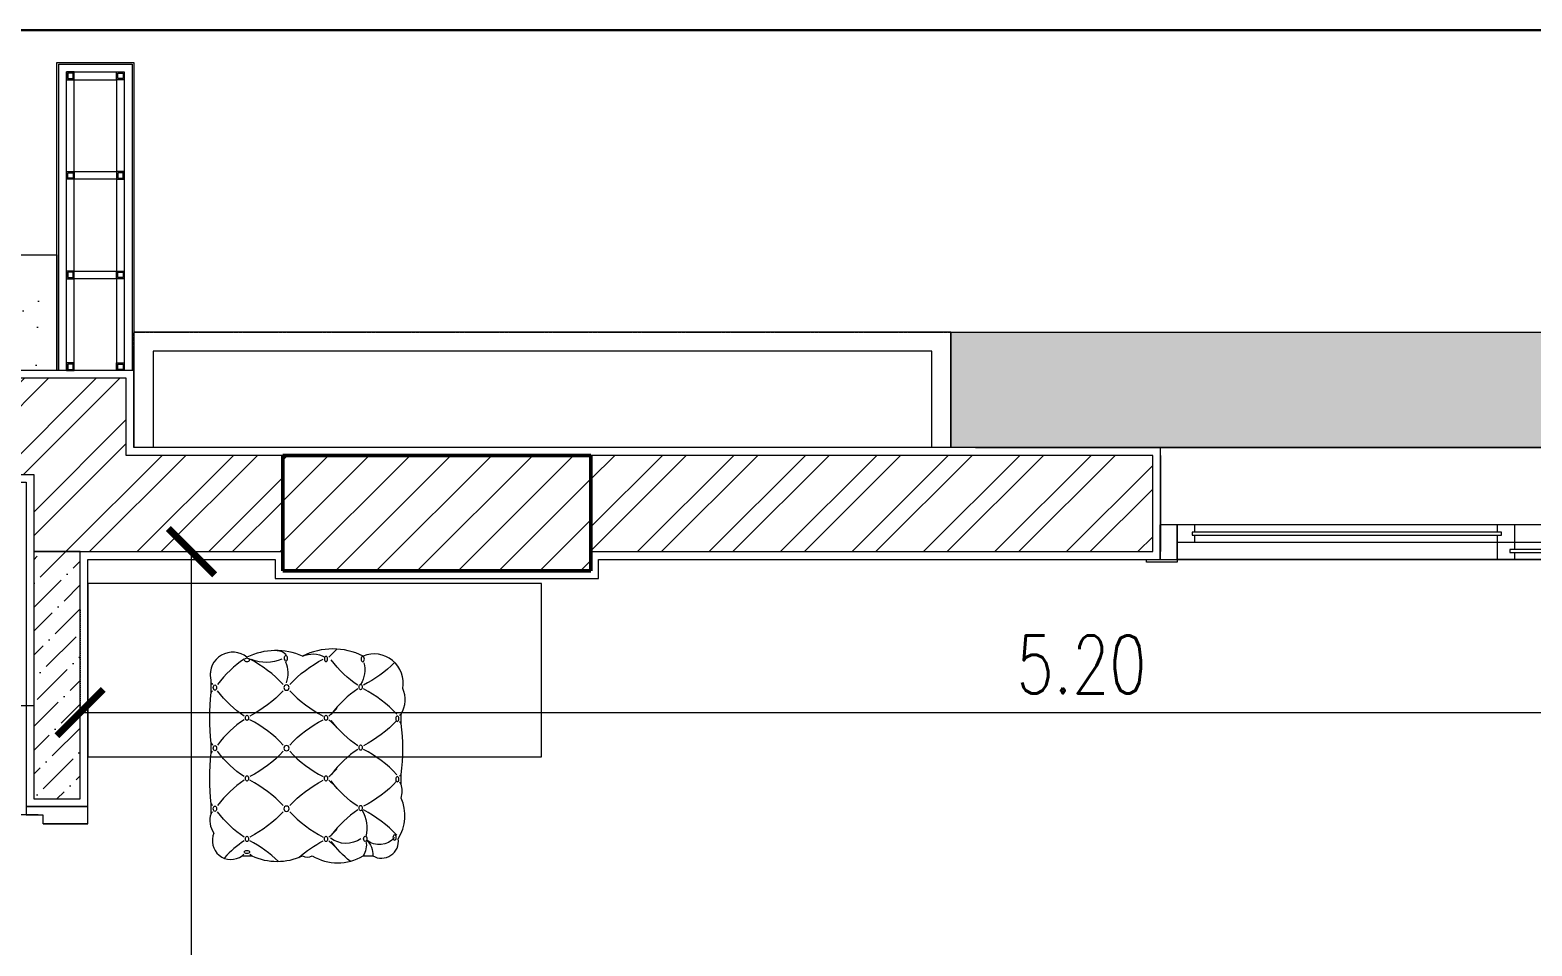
# Model space of a CAD drawing. Header units: metres. Extents: x 0 to 104350, y 982 to 43174.
# Drawn here: x 92710 to 96610, y 23374 to 25751 of the extents above; entities that cross this region are included whole.
import ezdxf
from ezdxf.xclip import XClip

# ---------------------------------------------------------------- set-up
doc = ezdxf.new("R2010")
doc.units = ezdxf.units.M
doc.header["$XCLIPFRAME"] = 2
doc.linetypes.add('DASHED2', pattern=[0.375, 0.25, -0.125])
doc.linetypes.add('DOT2', pattern=[0.125, 0, -0.125])
doc.layers.get('0').update_dxf_attribs({"lineweight": 30})
for name, color, linetype, lineweight in [('A-ANNO-DIMS', 1, 'Continuous', 0), ('A-ANNO-HATCH', 9, 'Continuous', 9), ('A-CLNG-GRID', 2, 'Continuous', 5), ('A-DOOR', 1, 'Continuous', 5), ('A-DOOR-FRAM', 1, 'Continuous', 0), ('A-ELEV-BACK', 1, 'Continuous', 0), ('A-FLOR-OVHD', 1, 'DASHED2', 0), ('A-FURN', 8, 'Continuous', 0), ('A-SANR-FIXD', 1, 'Continuous', 0), ('A-SECT', 1, 'Continuous', 5), ('A-WALL', 3, 'Continuous', 18), ('A-WINDOW', 10, 'Continuous', 5), ('G-ANNO-HATCH', 8, 'Continuous', 0), ('HATCH', 8, 'Continuous', 0), ('S-COLS', 52, 'Continuous', 9)]:
    doc.layers.add(name, color=color, linetype=linetype, lineweight=lineweight)
doc.styles.add('Al-Jazi-text-100', font='romans.shx', dxfattribs={"width": 0.75, "height": 150})
doc.dimstyles.new('Al-Jazi-DIM 100', dxfattribs={"dimtxt": 150, "dimasz": 120, "dimexe": 0, "dimexo": 150, "dimgap": 50, "dimtad": 1, "dimlfac": 0.001, "dimzin": 1, "dimdsep": 46, "dimtxsty": 'Al-Jazi-text-100', "dimblk": 'ARCHTICK', "dimcen": 150, "dimclrd": 1, "dimclre": 256, "dimclrt": 2, "dimadec": 0, "dimazin": 0, "dimtfac": 1, "dimtix": 1, "dimtmove": 2, "dimatfit": 2, "dimfxl": 150, "dimtfill": 1, "dimtolj": 1, "dimlwd": 5, "dimlwe": 5, "dimarcsym": 0})
pattern_1 = [(45, (-103582.84, 34416.44), (-92.807765, 92.807765), []), (45, (-103520.97, 34416.44), (-92.807765, 92.807765), [])]

# ---------------------------------------------------------------- blocks, each defined once
blk = doc.blocks.new('*U321')
for p, q in [((-5317, 135773.3), (-5381.9, 135769.9)), ((-5339.3, 134971), (-5381.9, 135769.9)), ((-5289.4, 134973.7), (-5332, 135772.5)), ((-5376.6, 135670), (-5326.7, 135672.7)), ((-5354.2, 135671.2), (-5322.3, 135073.4)), ((-5349.2, 135671.5), (-5317.3, 135073.7)), ((-5344.7, 135072.2), (-5294.8, 135074.9)), ((-5339.3, 134971), (-5289.4, 134973.7))]:
    blk.add_line(p, q)
at = {"linetype": 'DASHED2'}
blk.add_arc((-5361.9, 135777.3), 806.6, 179.9493, 271.6029, dxfattribs=at)
at = {"layer": 'A-DOOR-FRAM'}
for p, q in [((-5301.7, 135954.4), (-5351.6, 135951.8)), ((-5292.1, 135774.7), (-5301.7, 135954.4)), ((-5292.1, 135774.7), (-5317, 135773.3))]:
    blk.add_line(p, q, dxfattribs=at)
for points in [[(-5351.6, 135951.8), (-5344.7, 135821.9), (-5319.7, 135823.3), (-5317, 135773.3)], [(-6143.5, 135779.3), (-6150.4, 135909.2), (-6200.4, 135906.5), (-6190.8, 135726.7), (-6165.8, 135728.1)], [(-6150.4, 135909.2), (-6143.5, 135779.3), (-6168.5, 135778), (-6165.8, 135728.1)]]:
    blk.add_lwpolyline(points, dxfattribs=at)
blk = doc.blocks.new('buff')
for centre in [(-144.5, 196), (12.6, 196), (169.8, 196), (169.8, 196)]:
    blk.add_circle(centre, 6.9)
at = {"extrusion": (0, 0, -1)}
for centre, radius, start, end in [((162.5, 390.3), 113.2, 58.0521, 113.7134), ((-138.6, 433), 71.1, 58.8124, 114.1595), ((228.7, 442.5), 44.3, 329.778, 98.2003), ((428.1, 252.2), 314.9, 132.9346, 152.9013), ((98.8, 429), 67.4, 74.3791, 105.6209), ((68, -44.9), 539, 88.6576, 91.3424), ((270.9, 252.2), 314.9, 132.9346, 152.9013), ((-10.6, -41), 539, 82.9719, 97.0281), ((-89.1, -44.9), 539, 88.6576, 91.3424), ((-89.1, -44.9), 539, 88.6576, 91.3424), ((113.8, 252.2), 314.9, 132.9346, 152.9013), ((-181.1, 423.1), 76, 79.8173, 201.7536), ((155.2, 329), 129.7, 329.4512, 30.5488), ((-271.9, 407.6), 539, 358.6576, 1.3424), ((-93.8, 316.4), 176.4, 153.555, 206.445), ((-62, 435), 314.9, 312.9346, 332.9013), ((-219.1, 435), 314.9, 312.9346, 332.9013), ((-376.3, 435), 314.9, 312.9346, 332.9013), ((122.8, 171.8), 158.5, 335.4144, 24.5856), ((245.1, 250.4), 25.3, 330.0251, 29.9749), ((-94.2, 168.9), 171.9, 156.3866, 206.1086), ((508.2, -43), 314.9, 136.0944, 152.9013), ((351, -43), 314.9, 132.9346, 152.9013), ((193.9, -43), 314.9, 132.9346, 152.9013), ((36.7, -43), 314.9, 132.9346, 152.9013), ((227.7, 52), 48.6, 245.6979, 36.1628), ((-271.9, 93.3), 539, 358.6576, 1.3424), ((-202.8, 56.4), 58.8, 141.1528, 278.7776), ((175.1, 52.2), 55.2, 251.0238, 306.2939), ((144.5, 538.8), 539, 268.6576, 271.3424), ((65.9, 534.9), 539, 262.9719, 277.0281), ((-12.6, 538.8), 539, 268.6576, 271.3424), ((-91.2, 534.9), 539, 262.9719, 277.0281), ((-169.8, 538.8), 539, 268.6576, 271.3424), ((-169.8, 538.8), 539, 268.6576, 271.3424), ((-248.3, 534.9), 539, 274.2443, 277.0281)]:
    blk.add_arc(centre, radius, start, end, dxfattribs=at)
for centre, radius, start, end in [((-186, 437), 51.8, 130.1007, 219.082), ((142, 252.2), 314.9, 132.9346, 152.9013), ((299.2, 252.2), 314.9, 132.9346, 152.9013), ((456.3, 252.2), 314.9, 134.5844, 152.9013), ((-263.2, 369), 51.3, 43.6368, 94.1308), ((-239.2, 353.9), 49.5, 78.2499, 124.0698), ((-194.9, 315.2), 89.9, 58.3451, 103.9549), ((216.4, 327.2), 72.3, 75.6725, 121.9235), ((-168.1, 350.9), 66.5, 144.7112, 217.5683), ((-508.2, 435), 314.9, 318.8188, 332.9013), ((-351, 435), 314.9, 312.9346, 332.9013), ((-193.9, 435), 314.9, 312.9346, 332.9013), ((-36.7, 435), 314.9, 312.9346, 332.9013), ((192.7, 263.5), 64.4, 336.4383, 29.6587), ((207.1, 129.8), 69.8, 65.1074, 110.6771), ((62, -43), 314.9, 132.9346, 152.9013), ((219.1, -43), 314.9, 132.9346, 152.9013), ((376.3, -43), 314.9, 132.9346, 152.9013), ((330.5, 144), 95.5, 155.2947, 203.7749), ((232.9, 170.6), 33.2, 2.1715, 46.7428)]:
    blk.add_arc(centre, radius, start, end)
for centre, major_axis in [((-219.4, 476.7), (-6.9, 0)), ((-68, 483.8), (-6.9, 0)), ((89.1, 483.8), (-6.9, 0)), ((89.1, 483.8), (-6.9, 0)), ((243.9, 394.1), (6.9, 0)), ((244.2, 298.6), (6.9, 0)), ((246, 194.3), (6.9, 0)), ((241.7, 93.3), (0, 6.9))]:
    blk.add_ellipse(centre, major_axis=major_axis, ratio=0.620286)
for centre, major_axis, ratio, start_param, end_param in [((-102.1, 247), (120, -291.1), 0.505989, 3.938506, 3.963039), ((55, 247), (120, -291.1), 0.505989, 3.938506, 3.963039), ((55, 247), (120, -291.1), 0.505989, 3.938506, 3.963039), ((-428.1, 496.3), (-314.9, 0), 0.798985, 3.614554, 3.963039), ((-270.9, 496.3), (-314.9, 0), 0.798985, 3.614554, 3.963039), ((-113.8, 496.3), (-314.9, 0), 0.798985, 3.614554, 3.963039), ((-113.8, 496.3), (-314.9, 0), 0.798985, 3.614554, 3.963039), ((62, 217.7), (314.9, 0), 0.613184, 3.614554, 3.738892), ((219.1, 217.7), (314.9, 0), 0.613184, 3.614554, 3.738892), ((376.3, 217.7), (314.9, 0), 0.613184, 3.614554, 3.738892), ((376.3, 217.7), (314.9, 0), 0.613184, 3.614554, 3.738892), ((529.3, 217.7), (314.9, 0), 0.613184, 3.614554, 3.743705), ((-508.2, 201.1), (-314.9, 0), 0.798985, 3.614554, 3.863781), ((-20, 59.2), (291.1, 120), 0.505989, 3.938506, 3.963039), ((-351, 201.1), (-314.9, 0), 0.798985, 3.614554, 3.963039), ((-193.9, 201.1), (-314.9, 0), 0.798985, 3.614554, 3.963039), ((-36.7, 201.1), (-314.9, 0), 0.798985, 3.614554, 3.963039), ((-36.7, 201.1), (-314.9, 0), 0.798985, 3.614554, 3.963039), ((-110.4, 246.9), (-120, 291.1), 0.505989, 3.938506, 3.963039), ((46.8, 246.9), (-120, 291.1), 0.505989, 3.938506, 3.963039), ((203.9, 246.9), (-120, 291.1), 0.505989, 3.938506, 3.963039), ((203.9, 246.9), (-120, 291.1), 0.505989, 3.938506, 3.963039)]:
    blk.add_ellipse(centre, major_axis=major_axis, ratio=ratio, start_param=start_param, end_param=end_param, dxfattribs=at)
for centre, major_axis, ratio, start_param, end_param in [((-33.9, 247), (-120, -291.1), 0.505989, 3.938506, 3.963039), ((123.3, 247), (-120, -291.1), 0.505989, 3.938506, 3.963039), ((123.3, 247), (-120, -291.1), 0.505989, 3.938506, 3.963039), ((-15.1, 496.3), (314.9, 0), 0.798985, 3.707812, 3.963039), ((142, 496.3), (314.9, 0), 0.798985, 3.614554, 3.963039), ((299.2, 496.3), (314.9, 0), 0.798985, 3.614554, 3.963039), ((456.3, 496.3), (314.9, 0), 0.798985, 3.614554, 3.963039), ((-508.2, 217.7), (-314.9, 0), 0.613184, 3.614554, 3.738892), ((-351, 217.7), (-314.9, 0), 0.613184, 3.614554, 3.738892), ((-193.9, 217.7), (-314.9, 0), 0.613184, 3.614554, 3.738892), ((-20, 127.4), (291.1, -120), 0.505989, 3.938506, 3.963039), ((62, 201.1), (314.9, 0), 0.798985, 3.614554, 3.963039), ((219.1, 201.1), (314.9, 0), 0.798985, 3.614554, 3.963039), ((376.3, 201.1), (314.9, 0), 0.798985, 3.614554, 3.963039), ((-178.6, 246.9), (120, 291.1), 0.505989, 3.938506, 3.963039), ((-21.5, 246.9), (120, 291.1), 0.505989, 3.938506, 3.963039), ((135.6, 246.9), (120, 291.1), 0.505989, 3.938506, 3.963039), ((135.6, 246.9), (120, 291.1), 0.505989, 3.938506, 3.963039)]:
    blk.add_ellipse(centre, major_axis=major_axis, ratio=ratio, start_param=start_param, end_param=end_param)
for centre, major_axis in [((-222.8, 400.6), (-6.9, 0)), ((-143, 388.6), (-6.9, 0)), ((14.1, 388.6), (-6.9, 0)), ((171.3, 388.6), (6.9, 0)), ((171.3, 388.6), (-6.9, 0)), ((-223.1, 298.6), (6.9, 0)), ((-65.9, 298.6), (-6.9, 0)), ((91.2, 298.6), (-6.9, 0)), ((-256.9, 93.3), (0, 6.9)), ((-223.1, 93.4), (6.9, 0)), ((-65.9, 93.4), (-6.9, 0)), ((91.2, 93.4), (-6.9, 0)), ((-144.5, 10.1), (-6.9, 0)), ((12.6, 10.1), (-6.9, 0)), ((169.8, 10.1), (-6.9, 0)), ((169.8, 10.1), (-6.9, 0))]:
    blk.add_ellipse(centre, major_axis=major_axis, ratio=0.620286, dxfattribs=at)
blk = doc.blocks.new('*U138')
for p, q in [((-0.235, 0.0895), (1.4726, 0.0895)), ((-0.235, 0.0448), (-0.235, 0.0895)), ((0.5968, 0.0895), (0.5968, 0.026)), ((0.6418, 0.0895), (0.6418, 0.071)), ((1.4276, 0.0895), (1.4276, 0.071)), ((1.4726, 0.0895), (1.4726, 0.0448)), ((1.4726, 0.0448), (-0.235, 0.0448)), ((1.4726, 0.0448), (-0.235, 0.0448)), ((-0.235, 0.0448), (-0.235, 0)), ((-0.19, 0.0445), (-0.19, 0.026)), ((0.6418, 0.063), (0.6418, 0)), ((1.4276, 0.063), (1.4276, 0.0448)), ((1.4726, 0), (1.4726, 0.0448)), ((-0.235, 0), (1.4726, 0)), ((-0.19, 0.018), (-0.19, 0)), ((0.5968, 0.018), (0.5968, 0))]:
    blk.add_line(p, q)
for points in [[(-0.235, 0.0895), (-0.28, 0.0895), (-0.28, 0), (-0.235, 0)], [(-0.235, 0.0895), (1.4726, 0.0895), (1.4726, 0), (-0.235, 0)], [(1.4726, 0.0895), (1.5176, 0.0895), (1.5176, 0), (1.4726, 0)], [(0.6304, 0.071), (1.4339, 0.071), (1.4339, 0.063), (0.6304, 0.063)], [(-0.315, 0), (-0.235, 0), (-0.235, -0.0069), (-0.315, -0.0069)], [(-0.1963, 0.026), (0.609, 0.026), (0.609, 0.018), (-0.1963, 0.018)], [(1.5526, 0), (1.4726, 0), (1.4726, -0.0069), (1.5526, -0.0069)]]:
    blk.add_lwpolyline(points, close=True)
blk = doc.blocks.new('hjnhgfhgn')
at = {"layer": 'A-FLOR-OVHD'}
blk.add_lwpolyline([(101258.6, -22508.8), (101258.6, -20378.8), (97631.8, -20378.6), (97631.8, -11761.8), (99489.7, -11762.1), (99489.7, -9248.8), (101865.4, -9248.8), (101865.4, -9548.8), (99789.7, -9548.8), (99789.7, -12068.8), (97935.6, -12068.8), (97935.6, -14397.7), (97935.6, -20078.8), (101258.6, -20078.8), (101258.6, -22838.8)], dxfattribs=at)
blk.add_lwpolyline([(102065.4, -9448.9), (106681, -9449.1), (106681.1, -9249.2), (119821.4, -9248.9), (119821.4, -9448.8), (124432.6, -9448.8), (124432.6, -9748.8), (119521.4, -9748.8), (119521.4, -9548.8), (118379, -9549.7), (118379.3, -9548.8), (116502.9, -9548.8), (116502.9, -9549.9), (110624.8, -9549.9), (110624.9, -9548.9), (107856.9, -9548.8), (107856.9, -9548.8), (106976.6, -9548.8), (106976.6, -9748.8), (102065.4, -9748.8)], close=True, dxfattribs=at)
blk = doc.blocks.new('B GF')
at = {"layer": 'A-ANNO-HATCH', "true_color": 0x939598}
h = blk.add_hatch(dxfattribs=at)
h.set_pattern_fill('AR-CONC', color=252, scale=50)
h.set_pattern_definition([(50, (0, 0), (358.6301, -31.37607), [37.5, -412.5]), (355, (0, 0), (-69.3757, 376.0961), [30, -330]), (100.45144, (29.9, -2.6), (289.2544, 344.72), [31.8701, -350.5711]), (46.1842, (0, 100), (533.6207, -82.7596), [56.25, -618.75]), (96.63564, (44.47, 93.1), (467.331, 487.0593), [47.8052, -525.8569]), (351.18416, (0, 100), (467.331, 487.0593), [45, -495]), (21, (50, 75), (298.4535, -201.30945), [37.5, -412.5]), (326, (50, 75), (121.6577, 362.575), [30, -330]), (71.45144, (74.87, 58.22), (420.1112, 161.2656), [31.8701, -350.5711]), (37.5, (0, 0), (6.07993, 166.44693), [0, -326, 0, -335, 0, -331.25]), (7.5, (0, 0), (131.53477, 197.20586), [0, -191, 0, -318.5, 0, -126.25]), (327.5, (-111.5, 0), (266.91122, -11.27744), [0, -125, 0, -390, 0, -517.5]), (317.5, (-161.5, 0), (291.5931, 50.0525), [0, -162.5, 0, -259, 0, -367.5])])
h.paths.add_polyline_path([(147038.3, -10522.1), (146738.3, -10522.1), (146738.3, -9248.8), (149114, -9248.8), (149114, -9548.8), (147038.3, -9548.8)])
h = blk.add_hatch(dxfattribs=at)
h.set_pattern_fill('AR-CONC', color=252, scale=50)
h.set_pattern_definition([(50, (0, -9699.07), (358.6301, -31.37607), [37.5, -412.5]), (355, (0, -9699.07), (-69.3757, 376.0961), [30, -330]), (100.45144, (29.9, -9701.7), (289.2544, 344.72), [31.8701, -350.57106]), (46.1842, (0, -9599.07), (533.6207, -82.7596), [56.25, -618.75]), (96.63564, (44.47, -9605.96), (467.331, 487.0593), [47.8052, -525.8569]), (351.18416, (0, -9599.07), (467.331, 487.0593), [45, -495]), (21, (50, -9624.07), (298.45353, -201.30945), [37.5, -412.5]), (326, (50, -9624.07), (121.6577, 362.575), [30, -330]), (71.45144, (74.87, -9640.84), (420.1112, 161.2656), [31.8701, -350.57106]), (37.5, (0, -9699.07), (6.07993, 166.44693), [0, -326, 0, -335, 0, -331.25]), (7.5, (0, -9699.07), (131.53477, 197.20586), [0, -191, 0, -318.5, 0, -126.25]), (327.5, (-111.5, -9699.07), (266.91122, -11.27744), [0, -125, 0, -390, 0, -517.5]), (317.5, (-161.5, -9699.07), (291.5931, 50.0525), [0, -162.5, 0, -259, 0, -367.5])])
h.paths.add_polyline_path([(161718.1, -9548.8), (161711.7, -9248.4), (163283.3, -9248.4), (163289.7, -9548.8)])
h.paths.add_polyline_path([(169559.5, -9748.8), (169559.5, -9448.8), (167070, -9448.8), (167070, -9248.8), (153928.5, -9249.1), (153930.7, -9449.1), (151437.9, -9448.8), (151435.8, -9748.8), (154229.7, -9748.8), (154229.7, -9548.8), (166691, -9548.9), (166691, -9748.9), (171671.1, -9748.8), (171671.1, -9748.8)])
at = {"layer": 'A-ANNO-DIMS'}
blk.add_lwpolyline([(147038.3, -10522.1), (146738.3, -10522.1), (146738.3, -9248.8), (149114, -9248.8), (149114, -9548.8), (147038.3, -9548.8)], close=True, dxfattribs=at)
at = {"layer": 'A-ELEV-BACK'}
blk.add_lwpolyline([(171671.1, -9448.8), (171671.1, -9748.8), (166691, -9748.9), (166691, -9548.9), (154229.6, -9548.8), (154229.6, -9748.8), (151435.8, -9748.8), (151435.8, -9448.8), (153929.6, -9449.1), (153929.6, -9249.1), (167070, -9248.8), (167070, -9448.8)], close=True, dxfattribs=at)
blk = doc.blocks.new('gfbgg')
at = {"layer": 'A-ELEV-BACK'}
for points in [[(104187.1, -9748.8), (104187.1, -9448.7), (102065.4, -9448.7), (102065.4, -9748.8)], [(104137.1, -9748.8), (104137.1, -9498.7), (102115.4, -9498.7), (102115.4, -9748.8)]]:
    blk.add_lwpolyline(points, dxfattribs=at)
blk = doc.blocks.new('gtrgtgrtgtg')
at = {"layer": 'A-CLNG-GRID'}
blk.add_lwpolyline([(101865.4, -9548.8), (101865.4, -9148.8), (101865.4, -8748.8), (102065.4, -8748.8), (102065.4, -9548.8)], dxfattribs=at)
at = {"layer": 'A-SECT'}
for points in [[(101870.4, -9548.8), (101870.4, -9148.8), (101870.4, -8753.8), (102060.4, -8753.8), (102060.4, -9548.8)], [(101890.4, -9548.8), (101890.4, -9148.8), (101890.4, -8773.8), (102040.4, -8773.8), (102040.4, -9548.8)], [(101910.4, -9548.8), (101910.4, -9148.8), (101910.4, -8793.9), (102020.4, -8793.9), (102020.4, -9548.8)]]:
    blk.add_lwpolyline(points, dxfattribs=at)
for points in [[(101890.4, -8793.8), (101910.4, -8793.8), (101910.4, -8773.8), (101890.4, -8773.8)], [(102040.4, -8793.8), (102020.4, -8793.8), (102020.4, -8773.8), (102040.4, -8773.8)], [(101893.4, -8790.8), (101907.4, -8790.8), (101907.4, -8776.8), (101893.4, -8776.8)], [(102037.4, -8790.8), (102023.4, -8790.8), (102023.4, -8776.8), (102037.4, -8776.8)], [(101890.4, -9032.2), (101910.4, -9032.2), (101910.4, -9052.2), (101890.4, -9052.2)], [(101893.4, -9035.2), (101907.4, -9035.2), (101907.4, -9049.2), (101893.4, -9049.2)], [(101910.4, -9032.2), (102020.4, -9032.2), (102020.4, -9052.2), (101910.4, -9052.2)], [(102040.4, -9032.2), (102020.4, -9032.2), (102020.4, -9052.2), (102040.4, -9052.2)], [(102037.4, -9035.2), (102023.4, -9035.2), (102023.4, -9049.2), (102037.4, -9049.2)], [(101890.4, -9310.5), (101910.4, -9310.5), (101910.4, -9290.5), (101890.4, -9290.5)], [(101893.4, -9307.5), (101907.4, -9307.5), (101907.4, -9293.5), (101893.4, -9293.5)], [(101910.4, -9290.5), (102020.4, -9290.5), (102020.4, -9310.5), (101910.4, -9310.5)], [(102040.4, -9310.5), (102020.4, -9310.5), (102020.4, -9290.5), (102040.4, -9290.5)], [(102037.4, -9307.5), (102023.4, -9307.5), (102023.4, -9293.5), (102037.4, -9293.5)], [(101890.4, -9548.8), (101910.4, -9548.8), (101910.4, -9528.8), (101890.4, -9528.8)], [(101893.4, -9545.8), (101907.4, -9545.8), (101907.4, -9531.8), (101893.4, -9531.8)], [(102040.4, -9548.8), (102020.4, -9548.8), (102020.4, -9528.8), (102040.4, -9528.8)], [(102037.4, -9545.8), (102023.4, -9545.8), (102023.4, -9531.8), (102037.4, -9531.8)]]:
    blk.add_lwpolyline(points, close=True, dxfattribs=at)
blk = doc.blocks.new('Typical')
at = {"layer": 'S-COLS'}
h = blk.add_hatch(dxfattribs=at)
h.set_pattern_fill('FP_1', color=256, scale=1000, style=0, pattern_type=2)
h.set_pattern_definition([(45, (116748.97, -54336.016), (-53.033, 53.033), [])])
h.paths.add_polyline_path([(105916.2, -40786.4), (105916.2, -40486.4), (105116.2, -40486.4), (105116.2, -40786.4)])
at = {"layer": 'S-COLS', "lineweight": 50}
for p, q in [((105916.2, -40486.4), (105116.2, -40486.4)), ((105116.2, -40486.4), (105116.2, -40786.4)), ((105916.2, -40786.4), (105916.2, -40486.4)), ((105116.2, -40786.4), (105916.2, -40786.4))]:
    blk.add_line(p, q, dxfattribs=at)
blk = doc.blocks.new('_ArchTick')
at = {"color": 0, "linetype": 'ByBlock', "const_width": 0.15}
blk.add_lwpolyline([(-0.5, -0.5), (0.5, 0.5)], dxfattribs=at)
blk = doc.blocks.new('*D567')
at = {"layer": 'A-ANNO-DIMS', "linetype": 'DOT2', "lineweight": 5, "transparency": 16777216}
for p, q in [((92569.9, 24597.6), (92575.5, 24597.6)), ((92570, 22197.6), (92575.5, 22197.6))]:
    blk.add_line(p, q, dxfattribs=at)
at = {"layer": 'A-ANNO-DIMS', "color": 1, "lineweight": 5, "transparency": 16777216}
blk.add_line((92575.5, 22197.6), (92575.5, 24597.6), dxfattribs=at)
at = {"layer": 'Defpoints', "color": 0, "transparency": 16777216}
for p in [(92575.5, 24597.6), (92719.9, 24597.6), (92720, 22197.6)]:
    blk.add_point(p, dxfattribs=at)
at = {"layer": 'A-ANNO-DIMS', "color": 1, "lineweight": 5, "transparency": 16777216, "xscale": 120, "yscale": 120, "zscale": 120}
for p, rotation in [((92575.5, 24597.6), 90), ((92575.5, 22197.6), 270)]:
    blk.add_blockref('_ArchTick', p, dxfattribs=dict(at, rotation=rotation))
at = {"layer": 'A-ANNO-DIMS', "color": 2, "transparency": 16777216, "insert": (92450.5, 23397.6), "char_height": 150, "attachment_point": 5, "rotation": 90, "style": 'Al-Jazi-text-100', "bg_fill": 3, "box_fill_scale": 1.1, "bg_fill_color": 256, "bg_fill_true_color": 13158600, "bg_fill_transparency": 0}
blk.add_mtext('\\A1;2.40', dxfattribs=at)
blk = doc.blocks.new('*D569')
at = {"layer": 'A-ANNO-DIMS', "linetype": 'DOT2', "lineweight": 5, "transparency": 16777216}
for p, q in [((92840, 24247.6), (92840, 23979.8)), ((98041, 24247.6), (98041, 23979.8))]:
    blk.add_line(p, q, dxfattribs=at)
at = {"layer": 'A-ANNO-DIMS', "color": 1, "lineweight": 5, "transparency": 16777216}
blk.add_line((92840, 23979.8), (98041, 23979.8), dxfattribs=at)
at = {"layer": 'Defpoints', "color": 0, "transparency": 16777216}
for p in [(92840, 24397.6), (98041, 24397.6), (98041, 23979.8)]:
    blk.add_point(p, dxfattribs=at)
at = {"layer": 'A-ANNO-DIMS', "color": 1, "lineweight": 5, "transparency": 16777216, "xscale": 120, "yscale": 120, "zscale": 120, "rotation": 180}
blk.add_blockref('_ArchTick', (92840, 23979.8), dxfattribs=at)
at = {"layer": 'A-ANNO-DIMS', "color": 1, "lineweight": 5, "transparency": 16777216, "xscale": 120, "yscale": 120, "zscale": 120}
blk.add_blockref('_ArchTick', (98041, 23979.8), dxfattribs=at)
at = {"layer": 'A-ANNO-DIMS', "color": 2, "transparency": 16777216, "insert": (95440.5, 24104.8), "char_height": 150, "attachment_point": 5, "style": 'Al-Jazi-text-100', "bg_fill": 3, "box_fill_scale": 1.1, "bg_fill_color": 256, "bg_fill_true_color": 13158600, "bg_fill_transparency": 0}
blk.add_mtext('\\A1;5.20', dxfattribs=at)
blk = doc.blocks.new('*D574')
at = {"layer": 'A-ANNO-DIMS', "linetype": 'DOT2', "lineweight": 5, "transparency": 16777216}
for p, q in [((92990, 24397.6), (93129.3, 24397.6)), ((92990, 20397.6), (93129.3, 20397.6))]:
    blk.add_line(p, q, dxfattribs=at)
at = {"layer": 'A-ANNO-DIMS', "color": 1, "lineweight": 5, "transparency": 16777216}
blk.add_line((93129.3, 20397.6), (93129.3, 24397.6), dxfattribs=at)
at = {"layer": 'Defpoints', "color": 0, "transparency": 16777216}
for p in [(92840, 24397.6), (93129.3, 24397.6), (92840, 20397.6)]:
    blk.add_point(p, dxfattribs=at)
at = {"layer": 'A-ANNO-DIMS', "color": 1, "lineweight": 5, "transparency": 16777216, "xscale": 120, "yscale": 120, "zscale": 120}
for p, rotation in [((93129.3, 24397.6), 90), ((93129.3, 20397.6), 270)]:
    blk.add_blockref('_ArchTick', p, dxfattribs=dict(at, rotation=rotation))
at = {"layer": 'A-ANNO-DIMS', "color": 2, "transparency": 16777216, "insert": (93004.3, 22397.6), "char_height": 150, "attachment_point": 5, "rotation": 90, "style": 'Al-Jazi-text-100', "bg_fill": 3, "box_fill_scale": 1.1, "bg_fill_color": 256, "bg_fill_true_color": 13158600, "bg_fill_transparency": 0}
blk.add_mtext('\\A1;4.00', dxfattribs=at)

msp = doc.modelspace()

# ---------------------------------------------------------------- hatches: boundary and pattern name
at = {"layer": 'G-ANNO-HATCH'}
h = msp.add_hatch(dxfattribs=at)
h.set_pattern_fill('ANSI32', color=256, scale=350)
h.set_pattern_definition(pattern_1)
h.paths.add_polyline_path([(93366.366, 24647.587), (92959.785, 24647.587), (92959.785, 24847.587), (91524.108, 24847.587), (91524.108, 24597.587), (92720.001, 24597.587), (92720.001, 24397.587), (93366.366, 24397.587)])
h = msp.add_hatch(dxfattribs=at)
h.set_pattern_fill('ANSI32', color=256, scale=350)
h.set_pattern_definition(pattern_1)
h.paths.add_polyline_path([(95625.34, 24647.587), (94166.366, 24647.587), (94166.366, 24397.587), (94928.001, 24397.587), (95048.001, 24397.587), (95625.34, 24397.587)])
h = msp.add_hatch(dxfattribs=at)
h.set_pattern_fill('ANSI36', color=256, scale=350)
h.set_pattern_definition([(45, (-103582.844, 34416.435), (23.201941, 85.073785), [109.375, -21.875, 0, -21.875])])
h.paths.add_polyline_path([(92840.001, 24397.587), (92720.001, 24397.587), (92720.001, 23755.718), (92840.001, 23755.718)])

# ---------------------------------------------------------------- linework, layer by layer
msp.add_lwpolyline([(88021.489, 13642.012), (104349.6, 13642.012), (104349.6, 25751.464), (88021.489, 25751.464)], close=True)
at = {"layer": 'A-CLNG-GRID'}
msp.add_lwpolyline([(90994.108, 23597.587), (90994.108, 24527.587), (91544.108, 24527.587), (91544.108, 24577.587), (92700.001, 24577.587), (92700.001, 23735.718), (92860.001, 23735.718), (92860.001, 24377.587), (93346.366, 24377.587), (93346.366, 24327.587), (94186.366, 24327.587), (94186.366, 24377.587), (95645.34, 24377.587), (95645.34, 24667.587), (92979.785, 24667.587), (92979.785, 24867.587), (90704.108, 24867.587), (90704.108, 23597.587)], close=True, dxfattribs=at)
at = {"layer": 'A-FURN'}
msp.add_lwpolyline([(94038.205, 24314.816), (92860.001, 24314.816), (92860.001, 23864.816), (94038.205, 23864.816)], close=True, dxfattribs=at)
at = {"layer": 'A-SANR-FIXD'}
msp.add_lwpolyline([(91059.312, 23997.517), (91059.326, 24597.517), (92720.001, 24597.587), (92719.987, 23997.587)], close=True, dxfattribs=at)
at = {"layer": 'A-WALL'}
msp.add_lwpolyline([(90974.108, 23617.587), (90974.108, 24547.587), (91524.108, 24547.587), (91524.108, 24597.587), (92720.001, 24597.587), (92720.001, 23755.718), (92840.001, 23755.718), (92840.001, 24397.587), (93366.366, 24397.587), (93366.366, 24347.587), (94166.366, 24347.587), (94166.366, 24397.587), (95625.34, 24397.587), (95625.34, 24647.587), (92959.785, 24647.587), (92959.785, 24847.587), (90724.108, 24847.587), (90724.108, 23617.587)], close=True, dxfattribs=at)
at = {"layer": 'A-WINDOW'}
msp.add_line((95165.462, 24667.587), (97465.462, 24667.587), dxfattribs=at)
msp.add_lwpolyline([(95645.34, 24647.587), (95645.34, 24397.587)], dxfattribs=at)
at = {"layer": 'HATCH'}
for points in [[(93366.366, 24647.587), (92959.785, 24647.587), (92959.785, 24847.587), (91524.108, 24847.587), (91524.108, 24597.587), (92720.001, 24597.587), (92720.001, 24397.587), (93366.366, 24397.587)], [(95625.34, 24647.587), (94166.366, 24647.587), (94166.366, 24397.587), (94928.001, 24397.587), (95048.001, 24397.587), (95625.34, 24397.587)], [(92840.001, 24397.587), (92720.001, 24397.587), (92720.001, 23755.718), (92840.001, 23755.718), (92840.001, 24397.587)]]:
    msp.add_lwpolyline(points, close=True, dxfattribs=at)

# ---------------------------------------------------------------- block references
ref = msp.add_blockref('Typical', (-11749.866, 65133.981))
XClip(ref).set_block_clipping_path([(99771.3550347491, -51491.9684601382), (116099.4655573423, -39382.5165601852)])
at = {"layer": 'A-DOOR', "xscale": 0.8888888888888636, "yscale": 0.8888888888888636, "zscale": 0.8888888888888636, "rotation": 266.9472523896113}
msp.add_blockref('*U321', (-28067.849, 24665.645), dxfattribs=at)
at = {"layer": 'A-ELEV-BACK', "color": 4}
ref = msp.add_blockref('hjnhgfhgn', (-9085.618, 34416.435), dxfattribs=at)
XClip(ref).set_block_clipping_path([(97107.1068899558, -20774.4229380071), (113435.217412549, -8664.9710380541)])
at = {"layer": 'A-ELEV-BACK'}
ref = msp.add_blockref('gfbgg', (-9085.618, 34416.435), dxfattribs=at)
XClip(ref).set_block_clipping_path([(97107.1068899558, -20774.4229380071), (113435.217412549, -8664.9710380541)])
at = {"layer": 'A-ELEV-BACK', "color": 4}
ref = msp.add_blockref('gtrgtgrtgtg', (-9085.618, 34416.435), dxfattribs=at)
XClip(ref).set_block_clipping_path([(97107.1068899558, -20774.4229380071), (113435.217412549, -8664.9710380541)])
at = {"layer": 'A-FLOR-OVHD'}
ref = msp.add_blockref('B GF', (-56334.231, 34416.435), dxfattribs=at)
XClip(ref).set_block_clipping_path([(144355.7199953097, -20774.4229380089), (160683.8305179029, -8664.9710380559)])
at = {"layer": 'A-FURN', "xscale": -1, "rotation": 270}
msp.add_blockref('buff', (93179.96, 23874.963), dxfattribs=at)
at = {"layer": 'A-WINDOW', "xscale": -1000.000000000002, "yscale": 1000.000000000002, "zscale": 1000}
msp.add_blockref('*U138', (97161.524, 24377.587), dxfattribs=at)

# ---------------------------------------------------------------- next in the draw order: dimensions: what is measured, and where the dimension line sits
at = {"layer": 'A-ANNO-DIMS'}
dim = msp.add_linear_dim(base=(92575.457, 24597.587), p1=(92720.001, 22197.587), p2=(92719.899, 24597.587), angle=90, dimstyle='Al-Jazi-DIM 100', dxfattribs=at)
dim.commit()
dim.dimension.update_dxf_attribs({"geometry": '*D567', "text_midpoint": (92450.457, 23397.587)})
dim = msp.add_linear_dim(base=(98041.028, 23979.818), p1=(92840.001, 24397.587), p2=(98041.028, 24397.587), dimstyle='Al-Jazi-DIM 100', dxfattribs=at)
dim.commit()
dim.dimension.update_dxf_attribs({"geometry": '*D569', "text_midpoint": (95440.515, 24104.818)})

# ---------------------------------------------------------------- next in the draw order: dimensions: what is measured, and where the dimension line sits
dim = msp.add_linear_dim(base=(93129.337, 24397.587), p1=(92840.001, 20397.587), p2=(92840.001, 24397.587), angle=90, dimstyle='Al-Jazi-DIM 100', dxfattribs=at)
dim.commit()
dim.dimension.update_dxf_attribs({"geometry": '*D574', "text_midpoint": (93004.337, 22397.587)})

doc.saveas('drawing.dxf')
